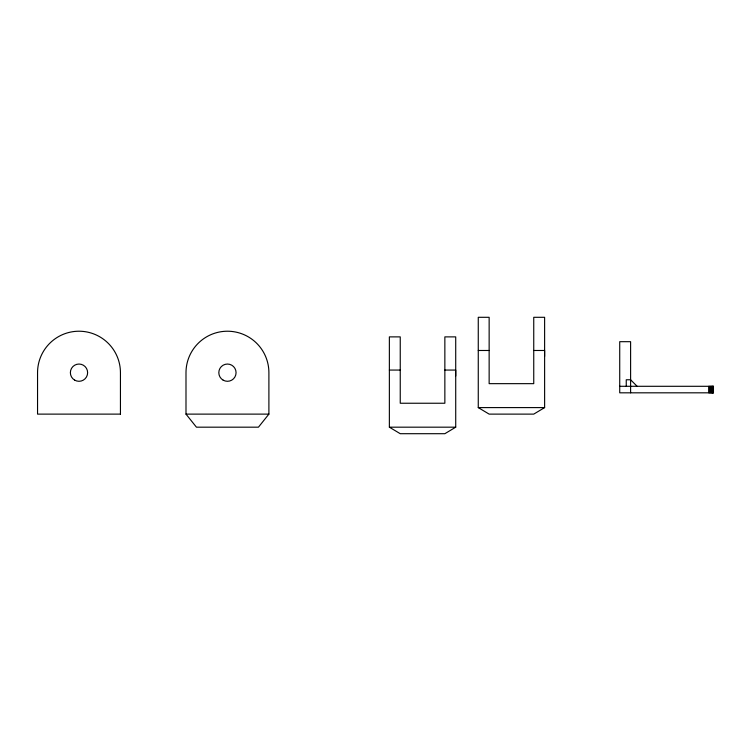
<?xml version="1.0" encoding="UTF-8"?>
<svg xmlns="http://www.w3.org/2000/svg" width="751" height="751" viewBox="0 0 751 751"><rect width="100%" height="100%" fill="white"/><g stroke="black" fill="none" stroke-linecap="round" stroke-linejoin="round"><path stroke-width="1.13" d="M268.896 414.12L258.447 427.178L196.443 427.178L185.995 414.12L185.995 372.674A41.446 41.446 0 0 1 227.44 331.219A41.446 41.446 0 0 1 268.896 372.674L268.896 414.12L185.995 414.12M444.855 370.065L455.716 370.065L455.726 427.178L444.855 433.702L400.245 433.702L389.365 427.178L389.365 336.88L400.245 336.88L400.245 403.24L444.855 403.24L444.855 336.88L455.716 336.88L455.716 376.044M533.745 350.482L544.616 350.482L544.625 407.596L533.745 414.12L489.145 414.12L478.265 407.596L478.265 317.298L489.145 317.298L489.145 383.658L533.745 383.658L533.745 317.298L544.616 317.298L544.616 356.462M478.265 350.482L489.145 350.482M389.365 370.065L400.245 370.065M619.725 386.296L713.45 386.296L713.45 392.82L619.725 392.82L619.725 341.686L630.605 341.686L630.605 392.82M478.265 407.596L544.625 407.596M389.365 427.178L455.726 427.178M637.13 386.296L630.605 379.762L626.25 379.762L626.25 386.296M713.309 386.296L713.309 392.82M713.084 386.296L713.084 392.82M712.765 386.296L712.765 392.82M712.37 386.296L712.37 392.82M711.901 386.296L711.901 392.82M711.366 386.296L711.366 392.82M710.775 386.296L710.775 392.82M710.136 386.296L710.136 392.82M709.46 386.296L709.46 392.82M708.766 386.296L708.766 392.82M120.442 414.12L37.55 414.12L37.55 372.674A41.446 41.446 0 0 1 78.996 331.219A41.446 41.446 0 0 1 120.442 372.674L120.442 414.12M223.131 380.137A8.618 8.618 0 0 0 236.067 372.674A8.618 8.618 0 0 0 223.131 365.202A8.618 8.618 0 0 0 223.131 380.137M74.687 380.137A8.618 8.618 0 0 0 87.623 372.674A8.618 8.618 0 0 0 74.687 365.202A8.618 8.618 0 0 0 74.687 380.137"/></g></svg>
